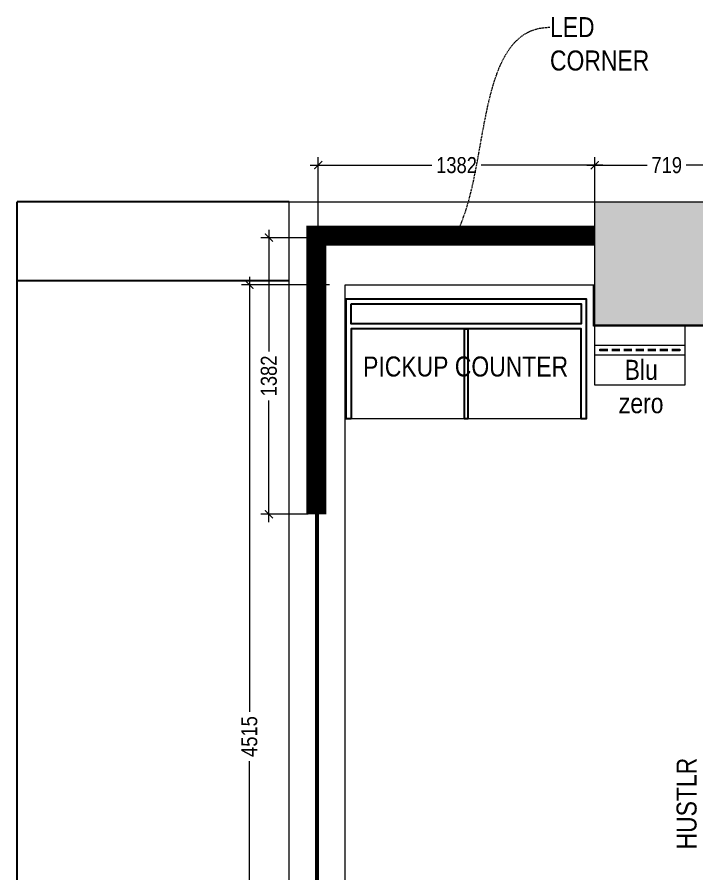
# Model space of a CAD drawing. Extents: x 4444 to 22214, y -867569 to -857440.
# Drawn here: x 5260 to 8657, y -861721 to -857440 of the extents above; entities that cross this region are included whole.
import ezdxf
from ezdxf import colors
from ezdxf.entities.mleader import LeaderData, LeaderLine
from ezdxf.lldxf.tags import DXFTag
from ezdxf.math import Vec2, Vec3

# ---------------------------------------------------------------- set-up
doc = ezdxf.new("R2010")
doc.units = 0
doc.header["$LTSCALE"] = 40
doc.header["$MEASUREMENT"] = 0
doc.header["$PDMODE"] = 3
doc.linetypes.add('D10_DASHED', pattern=[0.75, 0.5, -0.25])
doc.linetypes.add('HIDDEN2', pattern=[0.1875, 0.125, -0.0625])
for name, color, linetype, lineweight in [('A-WALL-MASY', 1, 'Continuous', 9), ('Column', 243, 'Continuous', 9), ('Column hatch', 8, 'Continuous', 9), ('dimensions', 149, 'Continuous', 5), ('Floor-Unit', 1, 'Continuous', 13), ('LENS_FURNITURE', 13, 'Continuous', 9), ('LENS_HATCH', 251, 'Continuous', 5), ('LENS_TEXT', 31, 'HIDDEN2', 5), ('LN-DIMENSION', 252, 'Continuous', 5), ('LN-ELEVATION-1', 81, 'Continuous', 25), ('LN-ELEVATION-5', 167, 'Continuous', 5), ('Mirror', 4, 'Continuous', 15), ('Steps', 4, 'Continuous', 9)]:
    doc.layers.add(name, color=color, linetype=linetype, lineweight=lineweight)
doc.layers.add('GLASS FACADE', color=4, linetype='Continuous')
doc.styles.get("Standard").update_dxf_attribs({"font": 'ARIALN.TTF'})
tags = doc.linetypes.add('DASHED2', pattern=[0.375, 0.25, -0.125]).pattern_tags.tags
tags[6:7] = [DXFTag(74, 4), DXFTag(75, 0), DXFTag(340, '0'), DXFTag(46, 1.0), DXFTag(50, 0.0), DXFTag(44, 0.0), DXFTag(45, 0.0)]
tags[4:5] = [DXFTag(74, 4), DXFTag(75, 0), DXFTag(340, '0'), DXFTag(46, 1.0), DXFTag(50, 0.0), DXFTag(44, 0.0), DXFTag(45, 0.0)]
doc.dimstyles.new('Working', dxfattribs={"dimscale": 0.8, "dimtxt": 100, "dimasz": 50, "dimexe": 50, "dimexo": 50, "dimgap": 25, "dimtad": 0, "dimdec": 0, "dimzin": 0, "dimdsep": 46, "dimtxsty": 'Standard', "dimblk": 'ARCHTICK', "dimcen": 0, "dimdle": 50, "dimclrd": 250, "dimclre": 8, "dimclrt": 7, "dimadec": 0, "dimazin": 0, "dimtfac": 1, "dimtdec": 0, "dimtofl": 0, "dimtmove": 1, "dimatfit": 3, "dimfxl": 3, "dimtolj": 1, "dimlwd": 5, "dimlwe": 0, "dimarcsym": 0})

# ---------------------------------------------------------------- blocks, each defined once
blk = doc.blocks.new('awefqwf')
at = {"layer": 'Column hatch'}
h = blk.add_hatch(color=256, dxfattribs=at)
h.dxf.hatch_style = 1
h.paths.add_polyline_path([(-4403, -8989), (-3393, -8989), (-3393, -8439), (-4403, -8439)])
h.paths.add_polyline_path([(-377, -4885), (0, -4885), (0, -4436), (-377, -4436)])
h.paths.add_polyline_path([(-684, -443), (0, -443), (0, 0), (-684, 0)])
h.paths.add_polyline_path([(-4254, -582), (-3474, -582), (-3474, 0), (-4254, 0)])
h.paths.add_polyline_path([(-9029, -617), (-8338, -617), (-8338, 0), (-9029, 0)])
h.paths.add_polyline_path([(-13667, -615), (-12948, -615), (-12948, 0), (-13667, 0)])
h.paths.add_polyline_path([(-13655, -6646), (-13124, -6646), (-13124, -6185), (-13655, -6185)])
at = {"layer": 'A-WALL-MASY'}
for p, q in [((-15194, 0), (-9029, 0)), ((-15194, -4929), (-15194, 0)), ((-14914, -4929), (-14914, -414)), ((-14914, -414), (-13667, -414))]:
    blk.add_line(p, q, dxfattribs=at)
at = {"layer": 'Column'}
blk.add_lwpolyline([(-12948, -615), (-13667, -615), (-13667, 0), (-12948, 0)], close=True, dxfattribs=at)
at = {"layer": 'GLASS FACADE', "lineweight": -3, "ltscale": 50}
for p, q in [((-15059, -4929), (-15059, -168.7)), ((-15059, -168.7), (-13667, -168.7)), ((-15049, -4929), (-15049, -178.7)), ((-15049, -178.7), (-13667, -178.7))]:
    blk.add_line(p, q, dxfattribs=at)
at = {"layer": 'Steps', "lineweight": -3, "ltscale": 50}
for p, q in [((-15194, 0), (-16554, 0)), ((-16554, -395), (-16554, 0)), ((-15194, -395), (-16554, -395)), ((-16554, -4824), (-16554, -395))]:
    blk.add_line(p, q, dxfattribs=at)
blk = doc.blocks.new('blu zero rack details')
at = {"layer": 'LENS_FURNITURE', "color": 1, "ltscale": 0.5}
for points in [[(86206.7, 120883.4), (86206.7, 120433.4), (85906.7, 120433.4), (85906.7, 120883.4)], [(86106.7, 120883.4), (86106.7, 120433.4), (86056.7, 120433.4), (86056.7, 120883.4)]]:
    blk.add_lwpolyline(points, close=True, dxfattribs=at)
at = {"layer": 'LENS_FURNITURE', "color": 1, "linetype": 'D10_DASHED', "ltscale": 2}
blk.add_lwpolyline([(86085.7, 120858.4), (86085.7, 120458.4), (86077.7, 120458.4), (86077.7, 120858.4)], close=True, dxfattribs=at)
blk = doc.blocks.new('_ArchTick')
at = {"const_width": 0.15}
blk.add_lwpolyline([(-0.5, -0.5), (0.5, 0.5)], dxfattribs=at)
blk = doc.blocks.new('*D109')
at = {"layer": 'Defpoints', "color": 0, "ltscale": 50, "transparency": 16777216}
for p in [(8146.9, -858179.5), (6764.9, -858541.7), (8146.9, -858777.1)]:
    blk.add_point(p, dxfattribs=at)
at = {"layer": 'dimensions', "color": 8, "linetype": 'DASHED2', "lineweight": 0, "ltscale": 50, "transparency": 16777216}
for p, q in [((6764.9, -858501.7), (6764.9, -858139.5)), ((8146.9, -858579.5), (8146.9, -858139.5))]:
    blk.add_line(p, q, dxfattribs=at)
at = {"layer": 'dimensions', "color": 250, "linetype": 'DASHED2', "lineweight": 5, "ltscale": 50, "transparency": 16777216}
for p, q in [((6724.9, -858179.5), (7341.3, -858179.5)), ((8186.9, -858179.5), (7570.5, -858179.5))]:
    blk.add_line(p, q, dxfattribs=at)
at = {"layer": 'dimensions', "color": 250, "lineweight": 5, "ltscale": 50, "transparency": 16777216, "xscale": 40, "yscale": 40, "zscale": 40, "rotation": 180}
blk.add_blockref('_ArchTick', (6764.9, -858179.5), dxfattribs=at)
at = {"layer": 'dimensions', "color": 250, "lineweight": 5, "ltscale": 50, "transparency": 16777216, "xscale": 40, "yscale": 40, "zscale": 40}
blk.add_blockref('_ArchTick', (8146.9, -858179.5), dxfattribs=at)
at = {"layer": 'dimensions', "color": 7, "ltscale": 50, "transparency": 16777216, "insert": (7455.9, -858179.5), "char_height": 80, "attachment_point": 5, "bg_fill": 3, "box_fill_scale": 1.25, "bg_fill_color": 9, "bg_fill_true_color": 13158600, "bg_fill_transparency": 0}
blk.add_mtext('\\A1;1382', dxfattribs=at)
blk = doc.blocks.new('*D110')
at = {"layer": 'Defpoints', "color": 0, "ltscale": 50, "transparency": 16777216}
for p in [(8865.9, -858179.5), (8865.9, -858670.1), (8146.9, -858777.1)]:
    blk.add_point(p, dxfattribs=at)
at = {"layer": 'dimensions', "color": 8, "linetype": 'DASHED2', "lineweight": 0, "ltscale": 50, "transparency": 16777216}
for p, q in [((8146.9, -858579.5), (8146.9, -858139.5)), ((8865.9, -858579.5), (8865.9, -858139.5))]:
    blk.add_line(p, q, dxfattribs=at)
at = {"layer": 'dimensions', "color": 250, "linetype": 'DASHED2', "lineweight": 5, "ltscale": 50, "transparency": 16777216}
for p, q in [((8106.9, -858179.5), (8414.1, -858179.5)), ((8905.9, -858179.5), (8598.7, -858179.5))]:
    blk.add_line(p, q, dxfattribs=at)
at = {"layer": 'dimensions', "color": 250, "lineweight": 5, "ltscale": 50, "transparency": 16777216, "xscale": 40, "yscale": 40, "zscale": 40, "rotation": 180}
blk.add_blockref('_ArchTick', (8146.9, -858179.5), dxfattribs=at)
at = {"layer": 'dimensions', "color": 250, "lineweight": 5, "ltscale": 50, "transparency": 16777216, "xscale": 40, "yscale": 40, "zscale": 40}
blk.add_blockref('_ArchTick', (8865.9, -858179.5), dxfattribs=at)
at = {"layer": 'dimensions', "color": 7, "ltscale": 50, "transparency": 16777216, "insert": (8506.4, -858179.5), "char_height": 80, "attachment_point": 5, "bg_fill": 3, "box_fill_scale": 1.25, "bg_fill_color": 9, "bg_fill_true_color": 13158600, "bg_fill_transparency": 0}
blk.add_mtext('\\A1;719', dxfattribs=at)
blk = doc.blocks.new('*D89')
at = {"layer": 'Defpoints', "color": 0, "ltscale": 50, "transparency": 16777216}
for p in [(6899.9, -858777.1), (6420.4, -863292.1), (6899.9, -863292.1)]:
    blk.add_point(p, dxfattribs=at)
at = {"layer": 'dimensions', "color": 250, "linetype": 'DASHED2', "lineweight": 5, "ltscale": 50, "transparency": 16777216}
for p, q in [((6420.4, -858737.1), (6420.4, -860915)), ((6420.4, -863332.1), (6420.4, -861154.1))]:
    blk.add_line(p, q, dxfattribs=at)
at = {"layer": 'dimensions', "color": 8, "linetype": 'DASHED2', "lineweight": 0, "ltscale": 50, "transparency": 16777216}
for p, q in [((6820.4, -858777.1), (6380.4, -858777.1)), ((6820.4, -863292.1), (6380.4, -863292.1))]:
    blk.add_line(p, q, dxfattribs=at)
at = {"layer": 'dimensions', "color": 250, "lineweight": 5, "ltscale": 50, "transparency": 16777216, "xscale": 40, "yscale": 40, "zscale": 40}
for p, rotation in [((6420.4, -858777.1), 90), ((6420.4, -863292.1), 270)]:
    blk.add_blockref('_ArchTick', p, dxfattribs=dict(at, rotation=rotation))
at = {"layer": 'dimensions', "color": 7, "ltscale": 50, "transparency": 16777216, "insert": (6420.4, -861034.6), "char_height": 80, "attachment_point": 5, "rotation": 90, "bg_fill": 3, "box_fill_scale": 1.25, "bg_fill_color": 9, "bg_fill_true_color": 13158600, "bg_fill_transparency": 0}
blk.add_mtext('\\A1;4515', dxfattribs=at)
blk = doc.blocks.new('R-Table-1200')
at = {"layer": 'LN-DIMENSION', "ltscale": 0.5}
blk.add_lwpolyline([(-9, -600), (-575, -600), (-575, -150), (-9, -150)], close=True, dxfattribs=at)
at = {"layer": 'LN-ELEVATION-1'}
blk.add_lwpolyline([(-575, -600), (-600, -600), (-600, 0), (600, 0), (600, -600), (575, -600), (575, -150), (-575, -150)], close=True, dxfattribs=at)
at = {"layer": 'LN-ELEVATION-1', "ltscale": 0.5}
for points in [[(-575, -25), (575, -25), (575, -125), (-575, -125)], [(-9, -150), (9, -150), (9, -600), (-9, -600)]]:
    blk.add_lwpolyline(points, close=True, dxfattribs=at)
at = {"layer": 'LN-ELEVATION-5', "ltscale": 0.5}
blk.add_lwpolyline([(575, -600), (-575, -600)], dxfattribs=at)
blk = doc.blocks.new('*D132')
at = {"layer": 'Defpoints', "color": 0, "ltscale": 50, "transparency": 16777216}
for p in [(6518, -858541.7), (6764.9, -858541.7), (6754.9, -859923.7)]:
    blk.add_point(p, dxfattribs=at)
at = {"layer": 'dimensions', "color": 250, "linetype": 'DASHED2', "lineweight": 5, "ltscale": 50, "transparency": 16777216}
for p, q in [((6518, -858501.7), (6518, -859118.1)), ((6518, -859963.7), (6518, -859347.3))]:
    blk.add_line(p, q, dxfattribs=at)
at = {"layer": 'dimensions', "color": 8, "linetype": 'DASHED2', "lineweight": 0, "ltscale": 50, "transparency": 16777216}
for p, q in [((6724.9, -858541.7), (6478, -858541.7)), ((6714.9, -859923.7), (6478, -859923.7))]:
    blk.add_line(p, q, dxfattribs=at)
at = {"layer": 'dimensions', "color": 250, "lineweight": 5, "ltscale": 50, "transparency": 16777216, "xscale": 40, "yscale": 40, "zscale": 40}
for p, rotation in [((6518, -858541.7), 90), ((6518, -859923.7), 270)]:
    blk.add_blockref('_ArchTick', p, dxfattribs=dict(at, rotation=rotation))
at = {"layer": 'dimensions', "color": 7, "ltscale": 50, "transparency": 16777216, "insert": (6518, -859232.7), "char_height": 80, "attachment_point": 5, "rotation": 90, "bg_fill": 3, "box_fill_scale": 1.25, "bg_fill_color": 9, "bg_fill_true_color": 13158600, "bg_fill_transparency": 0}
blk.add_mtext('\\A1;1382', dxfattribs=at)

msp = doc.modelspace()

# ---------------------------------------------------------------- linework, layer by layer
at = {"layer": 'Mirror', "lineweight": 0}
for points in [[(8871.9, -858920.1), (8871.9, -858984.1), (8140.9, -858984.1), (8140.9, -858777.1)], [(8865.9, -858920.1), (8865.9, -858978.1), (8146.9, -858978.1), (8146.9, -858777.1)]]:
    msp.add_lwpolyline(points, dxfattribs=at)

# ---------------------------------------------------------------- block references
at = {"layer": 'dimensions', "color": 3, "ltscale": 50, "true_color": 0x15f609}
msp.add_blockref('awefqwf', (21813.9, -858363.1), dxfattribs=at)
at = {"layer": 'Floor-Unit', "rotation": 89.99999999999999}
msp.add_blockref('blu zero rack details', (129030.3, -945184.8), dxfattribs=at)

# ---------------------------------------------------------------- texts
at = {"layer": 'LENS_TEXT', "linetype": 'Continuous', "ltscale": 3, "insert": (7501.3, -859186.2), "char_height": 100, "width": 1005.323, "attachment_point": 5}
msp.add_mtext('\\pxqc;PICKUP COUNTER ', dxfattribs=at)
at = {"layer": 'LENS_TEXT', "insert": (8200.2, -859152.1), "char_height": 100, "width": 357.25, "attachment_point": 1}
msp.add_mtext('\\pxqc,t8;Blu zero', dxfattribs=at)
at = {"layer": 'LENS_TEXT', "linetype": 'Continuous', "ltscale": 3, "insert": (8606.3, -861387.9), "char_height": 100, "width": 421.567, "attachment_point": 5, "rotation": 90}
msp.add_mtext('\\pxql;HUSTLR', dxfattribs=at)

# ---------------------------------------------------------------- next in the draw order: dimensions: what is measured, and where the dimension line sits
at = {"layer": 'dimensions', "color": 3, "ltscale": 50, "true_color": 0x15f609}
dim = msp.add_linear_dim(base=(8146.9, -858179.5), p1=(6764.9, -858541.7), p2=(8146.9, -858777.1), dimstyle='Working', override={"dimfxl": 500, "dimfxlon": 1, "dimtfill": 1, "dimarcsym": 1}, dxfattribs=at)
dim.commit()
dim.dimension.update_dxf_attribs({"geometry": '*D109', "text_midpoint": (7455.9, -858179.5)})

# ---------------------------------------------------------------- next in the draw order: dimensions: what is measured, and where the dimension line sits
dim = msp.add_linear_dim(base=(8865.9, -858179.5), p1=(8146.9, -858777.1), p2=(8865.9, -858670.1), dimstyle='Working', override={"dimfxl": 500, "dimfxlon": 1, "dimtfill": 1, "dimarcsym": 1}, dxfattribs=at)
dim.commit()
dim.dimension.update_dxf_attribs({"geometry": '*D110', "text_midpoint": (8506.4, -858179.5)})
dim = msp.add_linear_dim(base=(6420.4, -863292.1), p1=(6899.9, -858777.1), p2=(6899.9, -863292.1), angle=90, dimstyle='Working', override={"dimfxl": 500, "dimfxlon": 1, "dimtfill": 1, "dimarcsym": 1}, dxfattribs=at)
dim.commit()
dim.dimension.update_dxf_attribs({"geometry": '*D89', "text_midpoint": (6420.4, -861034.6)})

# ---------------------------------------------------------------- next in the draw order: linework, layer by layer
at = {"layer": 'LENS_HATCH', "color": 6, "ltscale": 50, "const_width": 100}
msp.add_lwpolyline([(8146.9, -858531.7), (6754.9, -858531.7), (6754.9, -859923.7)], dxfattribs=at)

# ---------------------------------------------------------------- next in the draw order: block references
at = {"layer": 'Floor-Unit'}
msp.add_blockref('R-Table-1200', (7504.1, -858847.4), dxfattribs=at)

# ---------------------------------------------------------------- next in the draw order: leaders
at = {"layer": 'LENS_TEXT', "linetype": 'Continuous', "ltscale": 3}
ml = msp.add_multileader_mtext('Standard', dxfattribs=at)
ml.set_content('{\\C256;LED CORNER }', color=1)
ml.set_leader_properties(color=256, linetype='ByLayer', lineweight=-1)
ml.build(insert=Vec2(0, 0))
ml.multileader.update_dxf_attribs({"leader_type": 2, "dogleg_length": 0.36, "arrow_head_size": 50})
ctx = ml.context
ctx.base_point, ctx.char_height, ctx.arrow_head_size, ctx.landing_gap_size, ctx.plane_origin = Vec3(7922.9, -857490.5), 100, 50, 0.09, Vec3(9752.9, -856846.5)
notes = []
notes.append((ctx, [(1, (1, 1, 0), (7922.5, -857490.5), (1, 0), 0.36, [(1, [(7450.9, -858531.7)], 0, [])])]))
ctx.mtext.insert, ctx.mtext.width, ctx.mtext.defined_height, ctx.mtext.flow_direction = Vec3(7922.9, -857439.7), 384.184, 279.7, 5
for ctx, leaders in notes:
    for number, flags, end, landing, length, lines in leaders:
        leader = LeaderData()
        leader.index, (leader.has_last_leader_line, leader.has_dogleg_vector, leader.attachment_direction) = number, flags
        leader.last_leader_point, leader.dogleg_vector, leader.dogleg_length = Vec3(end), Vec3(landing), length
        for number, points, colour, breaks in lines:
            line = LeaderLine()
            line.index, line.vertices, line.color, line.breaks = number, Vec3.list(points), colors.encode_raw_color(colour), breaks
            leader.lines.append(line)
        ctx.leaders.append(leader)

# ---------------------------------------------------------------- next in the draw order: dimensions: what is measured, and where the dimension line sits
at = {"layer": 'dimensions', "color": 3, "ltscale": 50, "true_color": 0x15f609}
dim = msp.add_linear_dim(base=(6518, -858541.7), p1=(6754.9, -859923.7), p2=(6764.9, -858541.7), angle=90, dimstyle='Working', override={"dimfxl": 500, "dimfxlon": 1, "dimtfill": 1, "dimarcsym": 1}, dxfattribs=at)
dim.commit()
dim.dimension.update_dxf_attribs({"geometry": '*D132', "text_midpoint": (6518, -859232.7)})

doc.saveas('drawing.dxf')
